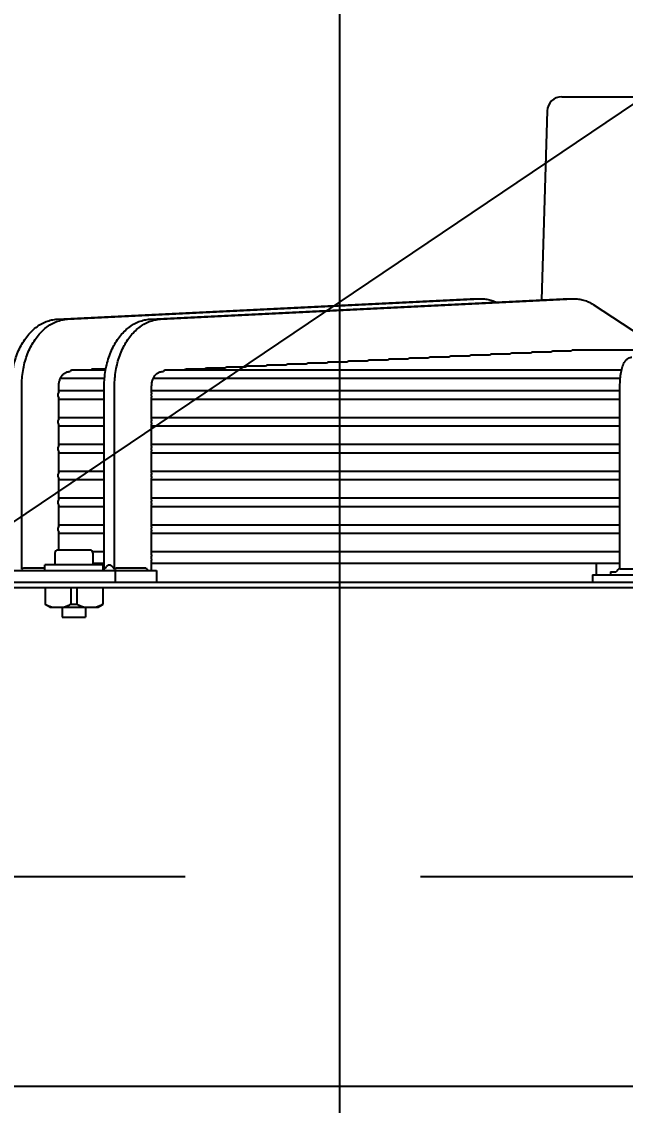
# Model space of a CAD drawing. Header units: millimetres. Extents: x 17891 to 32328, y 18593 to 29476.
# Drawn here: x 18001.52 to 18009.67, y 18977.07 to 18991.71 of the extents above; entities that cross this region are included whole.
import ezdxf

# ---------------------------------------------------------------- set-up
doc = ezdxf.new("R2010")
doc.units = ezdxf.units.MM
doc.header["$LTSCALE"] = 5
doc.linetypes.add('HIDDEN', pattern=[9.525, 6.35, -3.175])
doc.layers.add('UNIT', color=6, linetype='Continuous')
doc.layers.add('WS-NO-CONTROL', color=3, linetype='Continuous')
doc.styles.add('SUBMITTAL', font='romans.shx', dxfattribs={"width": 0.75})
doc.dimstyles.new('SUBMITTAL', dxfattribs={"dimtxt": 0.09375, "dimasz": 0.09375, "dimexe": 0.03125, "dimexo": 0.0625, "dimgap": 0.0625, "dimtad": 0, "dimdec": 4, "dimzin": 4, "dimdsep": 46, "dimlunit": 4, "dimtxsty": 'SUBMITTAL', "dimcen": 0.09375, "dimclre": 6, "dimadec": 0, "dimazin": 0, "dimtfac": 1, "dimtdec": 0, "dimtofl": 0, "dimtmove": 0, "dimatfit": 3, "dimfxl": 0, "dimfrac": 2, "dimtolj": 1, "dimtzin": 4, "dimarcsym": 0})

# ---------------------------------------------------------------- blocks, each defined once
blk = doc.blocks.new('*D72')
at = {"layer": 'WS-NO-CONTROL', "color": 6, "lineweight": -2}
for p, q in [((17947.667, 18976.129), (17947.667, 19017.259)), ((18005.818, 18975.861), (18005.818, 19017.259))]:
    blk.add_line(p, q, dxfattribs=at)
at = {"layer": 'WS-NO-CONTROL', "color": 3, "lineweight": -2}
for p, q in [((17947.667, 19014.442), (17942.738, 19014.442)), ((18000.888, 19014.442), (17952.596, 19014.442))]:
    blk.add_line(p, q, dxfattribs=at)
at = {"layer": 'WS-NO-CONTROL', "color": 3}
for points in [[(17952.596, 19015.263), (17952.596, 19013.62), (17947.667, 19014.442)], [(18000.888, 19015.263), (18000.888, 19013.62), (18005.818, 19014.442)]]:
    blk.add_solid(points, dxfattribs=at)
at = {"layer": 'WS-NO-CONTROL', "color": 3, "insert": (17923.988, 19014.442), "char_height": 4.9294, "attachment_point": 5, "style": 'SUBMITTAL'}
blk.add_mtext('\\A1;4\'-10 1/8"', dxfattribs=at)

msp = doc.modelspace()

# ---------------------------------------------------------------- linework, layer by layer
at = {"layer": 'UNIT'}
for p, q in [((18008.8122, 18990.6942), (18018.8915, 18990.6942)), ((18008.6154, 18990.5034), (18008.5375, 18987.9508)), ((18002.0036, 18987.6907), (18007.5784, 18987.9653)), ((18002.1428, 18987.6907), (18007.7176, 18987.9653)), ((18003.2564, 18987.6907), (18008.8312, 18987.9653)), ((18003.3956, 18987.6907), (18008.9704, 18987.9653)), ((18007.5988, 18987.9657), (18007.738, 18987.9657)), ((18008.8515, 18987.9657), (18008.9907, 18987.9657)), ((18009.2369, 18987.8889), (18010.1738, 18987.2749)), ((18008.1146, 18987.2196), (18007.8648, 18987.2196)), ((18008.3902, 18987.2331), (18008.1403, 18987.2331)), ((18008.6659, 18987.2466), (18008.4159, 18987.2466)), ((18008.9409, 18987.2601), (18008.6917, 18987.2601)), ((18010.4732, 18987.2749), (18008.9676, 18987.2749)), ((18005.0893, 18987.0712), (18004.8403, 18987.0712)), ((18005.364, 18987.0847), (18005.1149, 18987.0847)), ((18005.6388, 18987.0982), (18005.3896, 18987.0982)), ((18005.9136, 18987.1117), (18005.6644, 18987.1117)), ((18006.1884, 18987.1252), (18005.9392, 18987.1252)), ((18006.4633, 18987.1387), (18006.2141, 18987.1387)), ((18006.7383, 18987.1522), (18006.489, 18987.1522)), ((18007.0134, 18987.1657), (18006.764, 18987.1657)), ((18007.2885, 18987.1792), (18007.039, 18987.1792)), ((18007.5638, 18987.1926), (18007.3142, 18987.1926)), ((18007.8391, 18987.2061), (18007.5894, 18987.2061)), ((18002.1603, 18986.9824), (18002.1766, 18986.9832)), ((18002.6571, 18987.0037), (18002.2069, 18987.0037)), ((18002.6595, 18987.0172), (18002.4812, 18987.0172)), ((18003.413, 18986.9824), (18003.4374, 18986.9836)), ((18009.6198, 18987.0037), (18003.4675, 18987.0037)), ((18003.9909, 18987.0172), (18003.742, 18987.0172)), ((18004.2655, 18987.0307), (18004.0165, 18987.0307)), ((18004.5401, 18987.0442), (18004.2911, 18987.0442)), ((18004.8147, 18987.0577), (18004.5657, 18987.0577)), ((18001.5246, 18984.3128), (18001.5246, 18986.7856)), ((18002.0257, 18986.7089), (18002.0257, 18986.7856)), ((18002.0485, 18986.8935), (18002.6428, 18986.8935)), ((18002.6382, 18984.3163), (18002.6382, 18986.7856)), ((18002.7774, 18984.3128), (18002.7774, 18986.7856)), ((18003.2785, 18986.6965), (18003.2785, 18986.7856)), ((18003.3013, 18986.8935), (18009.6029, 18986.8935)), ((18009.5981, 18984.3163), (18009.5981, 18986.7856)), ((18002.6382, 18986.7218), (18002.0257, 18986.7218)), ((18009.5981, 18986.7218), (18003.2785, 18986.7218)), ((18003.2785, 18986.3343), (18003.2785, 18986.6368)), ((18002.0257, 18986.3467), (18002.0257, 18986.6244)), ((18002.0257, 18986.6115), (18002.6382, 18986.6115)), ((18003.2785, 18986.6115), (18009.5981, 18986.6115)), ((18002.6382, 18986.3596), (18002.0257, 18986.3596)), ((18009.5981, 18986.3596), (18003.2785, 18986.3596)), ((18002.0257, 18985.9845), (18002.0257, 18986.2622)), ((18002.0257, 18986.2493), (18002.6382, 18986.2493)), ((18003.2785, 18985.9721), (18003.2785, 18986.2746)), ((18003.2785, 18986.2493), (18009.5981, 18986.2493)), ((18002.6382, 18985.9974), (18002.0257, 18985.9974)), ((18002.0257, 18985.6223), (18002.0257, 18985.9)), ((18009.5981, 18985.9974), (18003.2785, 18985.9974)), ((18003.2785, 18985.6099), (18003.2785, 18985.9124)), ((18002.0257, 18985.8871), (18002.6382, 18985.8871)), ((18003.2785, 18985.8871), (18009.5981, 18985.8871)), ((18002.6382, 18985.6352), (18002.0257, 18985.6352)), ((18009.5981, 18985.6352), (18003.2785, 18985.6352)), ((18002.0257, 18985.2601), (18002.0257, 18985.5378)), ((18002.0257, 18985.5249), (18002.6382, 18985.5249)), ((18003.2785, 18985.2476), (18003.2785, 18985.5502)), ((18003.2785, 18985.5249), (18009.5981, 18985.5249)), ((18002.6382, 18985.2729), (18002.0257, 18985.2729)), ((18002.0257, 18984.8978), (18002.0257, 18985.1756)), ((18009.5981, 18985.2729), (18003.2785, 18985.2729)), ((18003.2785, 18984.8854), (18003.2785, 18985.188)), ((18002.0257, 18985.1627), (18002.6382, 18985.1627)), ((18003.2785, 18985.1627), (18009.5981, 18985.1627)), ((18002.6382, 18984.9107), (18002.0257, 18984.9107)), ((18009.5981, 18984.9107), (18003.2785, 18984.9107)), ((18002.0257, 18984.5722), (18002.0257, 18984.8134)), ((18002.0257, 18984.8005), (18002.6382, 18984.8005)), ((18003.2785, 18984.5074), (18003.2785, 18984.8258)), ((18003.2785, 18984.8005), (18009.5981, 18984.8005)), ((18001.9732, 18984.5328), (18001.9732, 18984.3753)), ((18002.4457, 18984.5722), (18002.0126, 18984.5722)), ((18002.6382, 18984.5485), (18002.4818, 18984.5485)), ((18002.485, 18984.5328), (18002.485, 18984.3753)), ((18009.5981, 18984.5485), (18003.2785, 18984.5485)), ((18003.2785, 18984.2966), (18003.2785, 18984.4362)), ((18001.1156, 18984.2966), (18003.3427, 18984.2966)), ((18001.8354, 18984.3294), (18001.5664, 18984.3294)), ((18002.6228, 18984.3753), (18001.8354, 18984.3753)), ((18001.8354, 18984.2966), (18001.8354, 18984.3753)), ((18002.485, 18984.395), (18002.6382, 18984.395)), ((18002.6228, 18984.301), (18002.6228, 18984.3753)), ((18002.7859, 18984.2966), (18002.7859, 18984.1391)), ((18003.2035, 18984.3294), (18002.8192, 18984.3294)), ((18003.2785, 18984.395), (18009.5981, 18984.395)), ((18003.3427, 18984.2966), (18003.3427, 18984.1391)), ((18009.2815, 18984.2395), (18009.2815, 18984.395)), ((18009.7949, 18984.3163), (18009.5981, 18984.3163)), ((18009.2259, 18984.2395), (18018.4778, 18984.2395)), ((18009.2259, 18984.2395), (18009.2259, 18984.1391)), ((18009.4695, 18984.2789), (18009.5483, 18984.2789)), ((18009.4695, 18984.2789), (18009.4695, 18984.2395)), ((17996.9818, 18984.1391), (18030.7219, 18984.1391)), ((18030.7219, 18984.0604), (17996.9818, 18984.0604)), ((18001.8394, 18984.0604), (18001.8394, 18983.8382)), ((18002.1874, 18984.0604), (18002.1874, 18983.8382)), ((18002.2709, 18984.0604), (18002.2709, 18983.8382)), ((18002.6189, 18984.0604), (18002.6189, 18983.8382)), ((18001.9024, 18983.8005), (18001.8394, 18983.8369)), ((18001.9024, 18983.8005), (18002.5559, 18983.8005)), ((18002.0717, 18983.8005), (18002.0717, 18983.6666)), ((18002.3866, 18983.8005), (18002.3866, 18983.6666)), ((18002.5559, 18983.8005), (18002.6189, 18983.8369)), ((18002.0717, 18983.6666), (18002.3866, 18983.6666)), ((18031.8046, 18977.3281), (17992.3624, 18977.3281))]:
    msp.add_line(p, q, dxfattribs=at)
for centre, radius, start, end in [((18008.8122, 18990.4974), 0.1969, 90, 178.25151), ((18002.0126, 18984.5328), 0.0394, 90, 180), ((18002.4457, 18984.5328), 0.0394, 0, 90), ((18009.7353, 18984.1437), 0.2307, 126.49726, 144.15266)]:
    msp.add_arc(centre, radius, start, end, dxfattribs=at)
for centre, major_axis, ratio, start_param, end_param in [((18007.8648, 18987.1645), (0, -0.0551), 0.7109269, 3.1415422, 3.8564474), ((18008.1403, 18987.178), (0, -0.0551), 0.7112612, 3.1415352, 3.8564398), ((18008.4159, 18987.1915), (0, -0.0551), 0.7116416, 3.1415269, 3.8564308), ((18008.6917, 18987.205), (0, -0.0551), 0.712077, 3.141517, 3.8564199), ((18008.9676, 18987.2198), (0, -0.0551), 0.71258, 3.1415074, 3.8909101), ((18004.8403, 18987.0161), (0, -0.0551), 0.7089205, 3.1415765, 3.8564847), ((18005.1149, 18987.0296), (0, -0.0551), 0.7090275, 3.141575, 3.8564831), ((18005.3896, 18987.0431), (0, -0.0551), 0.7091442, 3.1415734, 3.8564813), ((18005.6644, 18987.0566), (0, -0.0551), 0.7092719, 3.1415715, 3.8564792), ((18005.9392, 18987.07), (0, -0.0551), 0.7094121, 3.1415694, 3.8564769), ((18006.2141, 18987.0835), (0, -0.0551), 0.7095663, 3.1415669, 3.8564743), ((18006.489, 18987.097), (0, -0.0551), 0.7097366, 3.1415642, 3.8564713), ((18006.764, 18987.1105), (0, -0.0551), 0.7099252, 3.141561, 3.8564678), ((18007.039, 18987.124), (0, -0.0551), 0.7101349, 3.1415573, 3.8564638), ((18007.3142, 18987.1375), (0, -0.0551), 0.710369, 3.141553, 3.8564592), ((18007.5894, 18987.151), (0, -0.0551), 0.7106314, 3.1415481, 3.8564538), ((18002.2069, 18986.9486), (0, -0.0551), 0.7079972, 3.1415858, 4.0326206), ((18002.4812, 18986.9621), (0, -0.0551), 0.7080429, 3.1415852, 3.8564942), ((18003.4675, 18986.9486), (0, -0.0551), 0.7084995, 3.1415818, 4.0233013), ((18003.742, 18986.9621), (0, -0.0551), 0.708571, 3.141581, 3.8564896), ((18004.0165, 18986.9756), (0, -0.0551), 0.7086482, 3.14158, 3.8564885), ((18004.2911, 18986.9891), (0, -0.0551), 0.7087318, 3.141579, 3.8564874), ((18004.5657, 18987.0026), (0, -0.0551), 0.7088222, 3.1415778, 3.8564861), ((18002.0508, 18986.6666), (0, -0.0551), 0.7079678, 3.8398095, 4.712382), ((18002.0508, 18986.6666), (0, -0.0551), 0.7079678, 4.7123959, 5.5849684), ((18002.0508, 18986.3044), (0, -0.0551), 0.7079678, 3.8398095, 4.712382), ((18002.0508, 18986.3044), (0, -0.0551), 0.7079678, 4.7123959, 5.5849684), ((18002.0508, 18985.9422), (0, -0.0551), 0.7079678, 3.8398095, 4.712382), ((18002.0508, 18985.9422), (0, -0.0551), 0.7079678, 4.7123959, 5.5849684), ((18002.0508, 18985.58), (0, -0.0551), 0.7079678, 3.8398095, 4.712382), ((18002.0508, 18985.58), (0, -0.0551), 0.7079678, 4.7123959, 5.5849684), ((18002.0508, 18985.2178), (0, -0.0551), 0.7079678, 3.8398095, 4.712382), ((18002.0508, 18985.2178), (0, -0.0551), 0.7079678, 4.7123959, 5.5849684), ((18002.0508, 18984.8556), (0, -0.0551), 0.7079678, 3.8398095, 4.712382), ((18002.0508, 18984.8556), (0, -0.0551), 0.7079678, 4.7123959, 5.5849684), ((18004.1995, 18985.7052), (0, -1.969), 0.7071068, 5.4860047, 5.5095695)]:
    msp.add_ellipse(centre, major_axis=major_axis, ratio=ratio, start_param=start_param, end_param=end_param, dxfattribs=at)
for points in [[(18007.5805, 18987.9653), (18007.5866, 18987.9656), (18007.5927, 18987.9657), (18007.5988, 18987.9657)], [(18008.8332, 18987.9653), (18008.8393, 18987.9656), (18008.8454, 18987.9657), (18008.8515, 18987.9657)], [(18002.6183, 18984.2966), (18002.6345, 18984.3124), (18002.6504, 18984.3285), (18002.666, 18984.3448)], [(18001.9307, 18983.8005), (18001.9274, 18983.8015), (18001.921, 18983.8034), (18001.9112, 18983.8067), (18001.9015, 18983.8103), (18001.8916, 18983.8141), (18001.8816, 18983.8182), (18001.8714, 18983.8227), (18001.861, 18983.8275), (18001.8504, 18983.8326), (18001.8431, 18983.8363), (18001.8394, 18983.8382)], [(18002.1874, 18983.8382), (18002.1836, 18983.8362), (18002.1763, 18983.8325), (18002.1655, 18983.8274), (18002.1551, 18983.8226), (18002.1449, 18983.8181), (18002.1349, 18983.814), (18002.125, 18983.8102), (18002.1153, 18983.8066), (18002.1057, 18983.8034), (18002.0993, 18983.8014), (18002.0961, 18983.8005)], [(18002.2709, 18983.8382), (18002.2663, 18983.8379), (18002.257, 18983.8374), (18002.2431, 18983.837), (18002.2291, 18983.8368), (18002.2152, 18983.837), (18002.2013, 18983.8374), (18002.192, 18983.8379), (18002.1874, 18983.8382)], [(18002.3622, 18983.8005), (18002.3589, 18983.8015), (18002.3525, 18983.8034), (18002.3427, 18983.8067), (18002.333, 18983.8103), (18002.3231, 18983.8141), (18002.3131, 18983.8182), (18002.3029, 18983.8227), (18002.2925, 18983.8275), (18002.2819, 18983.8326), (18002.2746, 18983.8363), (18002.2709, 18983.8382)], [(18002.6189, 18983.8382), (18002.6151, 18983.8362), (18002.6078, 18983.8325), (18002.597, 18983.8274), (18002.5866, 18983.8226), (18002.5764, 18983.8181), (18002.5664, 18983.814), (18002.5565, 18983.8102), (18002.5468, 18983.8066), (18002.5372, 18983.8034), (18002.5308, 18983.8014), (18002.5276, 18983.8005)]]:
    msp.add_open_spline(points, degree=3, dxfattribs=at)
for points, knots in [([(18007.7176, 18987.9652), (18007.7405, 18987.9663), (18007.7635, 18987.9656), (18007.7863, 18987.9629), (18007.8092, 18987.9602), (18007.8318, 18987.9557), (18007.8542, 18987.9493), (18007.8766, 18987.9428), (18007.8987, 18987.9346), (18007.9205, 18987.9245), (18007.9231, 18987.9233), (18007.9256, 18987.9221), (18007.9282, 18987.9208)], [0, 0, 0, 0, 0.25037629, 0.25037629, 0.25037629, 0.50056405, 0.50056405, 0.50056405, 0.75075182, 0.75075182, 0.75075182, 0.78029111, 0.78029111, 0.78029111, 0.78029111]), ([(18008.9704, 18987.9652), (18008.9932, 18987.9663), (18009.0163, 18987.9656), (18009.0391, 18987.9629), (18009.0619, 18987.9602), (18009.0846, 18987.9557), (18009.107, 18987.9493), (18009.1293, 18987.9428), (18009.1515, 18987.9346), (18009.1732, 18987.9245), (18009.1949, 18987.9144), (18009.2162, 18987.9025), (18009.2369, 18987.889)], [0, 0, 0, 0, 0.2503763, 0.2503763, 0.2503763, 0.5005641, 0.5005641, 0.5005641, 0.7507518, 0.7507518, 0.7507518, 1, 1, 1, 1]), ([(18001.3855, 18986.7856), (18001.3855, 18986.8212), (18001.387, 18986.8571), (18001.3899, 18986.8925), (18001.3929, 18986.9279), (18001.3973, 18986.9629), (18001.4032, 18986.9976), (18001.4092, 18987.0322), (18001.4166, 18987.0666), (18001.4253, 18987.1001), (18001.4341, 18987.1335), (18001.4442, 18987.166), (18001.4556, 18987.1978), (18001.4671, 18987.2295), (18001.48, 18987.2605), (18001.4941, 18987.2901), (18001.5081, 18987.3198), (18001.5233, 18987.348), (18001.5397, 18987.3751), (18001.5562, 18987.4022), (18001.5738, 18987.428), (18001.5924, 18987.4522), (18001.611, 18987.4763), (18001.6304, 18987.4988), (18001.6509, 18987.5196), (18001.6713, 18987.5405), (18001.6927, 18987.5598), (18001.7148, 18987.5771), (18001.7368, 18987.5944), (18001.7595, 18987.6098), (18001.7828, 18987.6234), (18001.8061, 18987.6369), (18001.8302, 18987.6485), (18001.8545, 18987.6581), (18001.8788, 18987.6676), (18001.9033, 18987.6751), (18001.9282, 18987.6805), (18001.9532, 18987.686), (18001.9785, 18987.6894), (18002.0036, 18987.6906)], [0, 0, 0, 0, 0.076921, 0.076921, 0.076921, 0.1538421, 0.1538421, 0.1538421, 0.2307631, 0.2307631, 0.2307631, 0.3076842, 0.3076842, 0.3076842, 0.3846052, 0.3846052, 0.3846052, 0.4615263, 0.4615263, 0.4615263, 0.5384473, 0.5384473, 0.5384473, 0.6153684, 0.6153684, 0.6153684, 0.6922894, 0.6922894, 0.6922894, 0.7692105, 0.7692105, 0.7692105, 0.8461315, 0.8461315, 0.8461315, 0.9230526, 0.9230526, 0.9230526, 1, 1, 1, 1]), ([(18001.5246, 18986.7856), (18001.5246, 18986.8212), (18001.5262, 18986.8571), (18001.5291, 18986.8925), (18001.5321, 18986.9279), (18001.5365, 18986.9629), (18001.5424, 18986.9976), (18001.5483, 18987.0322), (18001.5558, 18987.0666), (18001.5645, 18987.1001), (18001.5733, 18987.1335), (18001.5833, 18987.166), (18001.5948, 18987.1978), (18001.6063, 18987.2295), (18001.6192, 18987.2605), (18001.6333, 18987.2901), (18001.6473, 18987.3198), (18001.6625, 18987.348), (18001.6789, 18987.3751), (18001.6954, 18987.4022), (18001.713, 18987.428), (18001.7316, 18987.4522), (18001.7501, 18987.4763), (18001.7696, 18987.4988), (18001.79, 18987.5196), (18001.8105, 18987.5405), (18001.8319, 18987.5598), (18001.854, 18987.5771), (18001.876, 18987.5944), (18001.8987, 18987.6098), (18001.922, 18987.6234), (18001.9453, 18987.6369), (18001.9694, 18987.6485), (18001.9937, 18987.6581), (18002.0179, 18987.6676), (18002.0425, 18987.6751), (18002.0674, 18987.6805), (18002.0924, 18987.686), (18002.1177, 18987.6894), (18002.1428, 18987.6906)], [0, 0, 0, 0, 0.076921, 0.076921, 0.076921, 0.1538421, 0.1538421, 0.1538421, 0.2307631, 0.2307631, 0.2307631, 0.3076842, 0.3076842, 0.3076842, 0.3846052, 0.3846052, 0.3846052, 0.4615263, 0.4615263, 0.4615263, 0.5384473, 0.5384473, 0.5384473, 0.6153684, 0.6153684, 0.6153684, 0.6922894, 0.6922894, 0.6922894, 0.7692105, 0.7692105, 0.7692105, 0.8461315, 0.8461315, 0.8461315, 0.9230526, 0.9230526, 0.9230526, 1, 1, 1, 1]), ([(18002.6382, 18986.7856), (18002.6382, 18986.8212), (18002.6397, 18986.8571), (18002.6427, 18986.8925), (18002.6456, 18986.9279), (18002.6501, 18986.9629), (18002.656, 18986.9976), (18002.6619, 18987.0322), (18002.6693, 18987.0666), (18002.6781, 18987.1001), (18002.6868, 18987.1335), (18002.6969, 18987.166), (18002.7084, 18987.1978), (18002.7199, 18987.2295), (18002.7328, 18987.2605), (18002.7468, 18987.2901), (18002.7609, 18987.3198), (18002.7761, 18987.348), (18002.7925, 18987.3751), (18002.8089, 18987.4022), (18002.8266, 18987.428), (18002.8451, 18987.4522), (18002.8637, 18987.4763), (18002.8832, 18987.4988), (18002.9036, 18987.5196), (18002.9241, 18987.5405), (18002.9455, 18987.5598), (18002.9675, 18987.5771), (18002.9896, 18987.5944), (18003.0122, 18987.6098), (18003.0355, 18987.6234), (18003.0589, 18987.6369), (18003.0829, 18987.6485), (18003.1072, 18987.6581), (18003.1315, 18987.6676), (18003.156, 18987.6751), (18003.181, 18987.6805), (18003.2059, 18987.686), (18003.2312, 18987.6894), (18003.2564, 18987.6906)], [0, 0, 0, 0, 0.076921, 0.076921, 0.076921, 0.1538421, 0.1538421, 0.1538421, 0.2307631, 0.2307631, 0.2307631, 0.3076842, 0.3076842, 0.3076842, 0.3846052, 0.3846052, 0.3846052, 0.4615263, 0.4615263, 0.4615263, 0.5384473, 0.5384473, 0.5384473, 0.6153684, 0.6153684, 0.6153684, 0.6922894, 0.6922894, 0.6922894, 0.7692105, 0.7692105, 0.7692105, 0.8461315, 0.8461315, 0.8461315, 0.9230526, 0.9230526, 0.9230526, 1, 1, 1, 1]), ([(18002.7774, 18986.7856), (18002.7774, 18986.8212), (18002.7789, 18986.8571), (18002.7819, 18986.8925), (18002.7848, 18986.9279), (18002.7893, 18986.9629), (18002.7952, 18986.9976), (18002.8011, 18987.0322), (18002.8085, 18987.0666), (18002.8172, 18987.1001), (18002.826, 18987.1335), (18002.8361, 18987.166), (18002.8476, 18987.1978), (18002.8591, 18987.2295), (18002.872, 18987.2605), (18002.886, 18987.2901), (18002.9001, 18987.3198), (18002.9153, 18987.348), (18002.9317, 18987.3751), (18002.9481, 18987.4022), (18002.9658, 18987.428), (18002.9843, 18987.4522), (18003.0029, 18987.4763), (18003.0223, 18987.4988), (18003.0428, 18987.5196), (18003.0632, 18987.5405), (18003.0847, 18987.5598), (18003.1067, 18987.5771), (18003.1288, 18987.5944), (18003.1514, 18987.6098), (18003.1747, 18987.6234), (18003.1981, 18987.6369), (18003.2221, 18987.6485), (18003.2464, 18987.6581), (18003.2707, 18987.6676), (18003.2952, 18987.6751), (18003.3202, 18987.6805), (18003.3451, 18987.686), (18003.3704, 18987.6894), (18003.3956, 18987.6906)], [0, 0, 0, 0, 0.076921, 0.076921, 0.076921, 0.1538421, 0.1538421, 0.1538421, 0.2307631, 0.2307631, 0.2307631, 0.3076842, 0.3076842, 0.3076842, 0.3846052, 0.3846052, 0.3846052, 0.4615263, 0.4615263, 0.4615263, 0.5384473, 0.5384473, 0.5384473, 0.6153684, 0.6153684, 0.6153684, 0.6922894, 0.6922894, 0.6922894, 0.7692105, 0.7692105, 0.7692105, 0.8461315, 0.8461315, 0.8461315, 0.9230526, 0.9230526, 0.9230526, 1, 1, 1, 1]), ([(18009.5981, 18986.7856), (18009.5981, 18986.8185), (18009.5994, 18986.8513), (18009.6046, 18986.9146), (18009.6085, 18986.9451), (18009.6188, 18987.0019), (18009.6253, 18987.0283), (18009.6418, 18987.0769), (18009.6514, 18987.0993), (18009.6752, 18987.132), (18009.6843, 18987.1425), (18009.7103, 18987.1629), (18009.7285, 18987.173), (18009.7527, 18987.1776), (18009.7549, 18987.178), (18009.7571, 18987.1783)], [1.5707963, 1.5707963, 1.5707963, 1.5707963, 1.8779743, 1.8779743, 2.1851522, 2.1851522, 2.4923302, 2.4923302, 2.7995081, 2.7995081, 2.9409737, 2.9409737, 3.0918576, 3.0918576, 3.1066861, 3.1066861, 3.1066861, 3.1066861]), ([(18002.0257, 18986.7856), (18002.0257, 18986.7934), (18002.0261, 18986.8011), (18002.0267, 18986.8088), (18002.0274, 18986.8165), (18002.0283, 18986.8242), (18002.0296, 18986.8317), (18002.0309, 18986.8392), (18002.0325, 18986.8466), (18002.0344, 18986.8539), (18002.0363, 18986.8612), (18002.0385, 18986.8683), (18002.041, 18986.8752), (18002.0435, 18986.8821), (18002.0463, 18986.8888), (18002.0493, 18986.8952), (18002.0524, 18986.9016), (18002.0557, 18986.9078), (18002.0593, 18986.9137), (18002.0629, 18986.9196), (18002.0667, 18986.9252), (18002.0707, 18986.9304), (18002.0747, 18986.9357), (18002.079, 18986.9406), (18002.0835, 18986.9452), (18002.0879, 18986.9497), (18002.0925, 18986.9539), (18002.0973, 18986.9576), (18002.1021, 18986.9614), (18002.1071, 18986.9648), (18002.1122, 18986.9677), (18002.1173, 18986.9707), (18002.1225, 18986.9732), (18002.1278, 18986.9753), (18002.133, 18986.9773), (18002.1384, 18986.979), (18002.1439, 18986.9802), (18002.1493, 18986.9814), (18002.1547, 18986.9821), (18002.1603, 18986.9824)], [0, 0, 0, 0, 0.076921, 0.076921, 0.076921, 0.153842, 0.153842, 0.153842, 0.230763, 0.230763, 0.230763, 0.307684, 0.307684, 0.307684, 0.384605, 0.384605, 0.384605, 0.461526, 0.461526, 0.461526, 0.538447, 0.538447, 0.538447, 0.615368, 0.615368, 0.615368, 0.692289, 0.692289, 0.692289, 0.7692101, 0.7692101, 0.7692101, 0.8461311, 0.8461311, 0.8461311, 0.9230521, 0.9230521, 0.9230521, 1, 1, 1, 1]), ([(18003.2785, 18986.7856), (18003.2785, 18986.7934), (18003.2788, 18986.8011), (18003.2795, 18986.8088), (18003.2801, 18986.8165), (18003.2811, 18986.8242), (18003.2824, 18986.8317), (18003.2836, 18986.8392), (18003.2852, 18986.8466), (18003.2871, 18986.8539), (18003.289, 18986.8612), (18003.2913, 18986.8683), (18003.2938, 18986.8752), (18003.2963, 18986.8821), (18003.299, 18986.8888), (18003.3021, 18986.8952), (18003.3051, 18986.9016), (18003.3085, 18986.9078), (18003.312, 18986.9137), (18003.3156, 18986.9196), (18003.3194, 18986.9252), (18003.3235, 18986.9304), (18003.3275, 18986.9357), (18003.3318, 18986.9406), (18003.3362, 18986.9452), (18003.3407, 18986.9497), (18003.3453, 18986.9539), (18003.3501, 18986.9576), (18003.3549, 18986.9614), (18003.3599, 18986.9648), (18003.3649, 18986.9677), (18003.37, 18986.9707), (18003.3752, 18986.9732), (18003.3805, 18986.9753), (18003.3858, 18986.9773), (18003.3912, 18986.979), (18003.3966, 18986.9802), (18003.402, 18986.9814), (18003.4075, 18986.9821), (18003.413, 18986.9824)], [0, 0, 0, 0, 0.076921, 0.076921, 0.076921, 0.153842, 0.153842, 0.153842, 0.230763, 0.230763, 0.230763, 0.307684, 0.307684, 0.307684, 0.384605, 0.384605, 0.384605, 0.461526, 0.461526, 0.461526, 0.538447, 0.538447, 0.538447, 0.615368, 0.615368, 0.615368, 0.692289, 0.692289, 0.692289, 0.7692101, 0.7692101, 0.7692101, 0.8461311, 0.8461311, 0.8461311, 0.9230521, 0.9230521, 0.9230521, 1, 1, 1, 1]), ([(18003.2785, 18986.6965), (18003.2772, 18986.6936), (18003.2761, 18986.6906), (18003.2734, 18986.6814), (18003.2723, 18986.6734), (18003.2723, 18986.6666)], [0.754611842, 0.754611842, 0.754611842, 0.754611842, 0.778331745, 0.778331745, 0.830133896, 0.830133896, 0.830133896, 0.830133896]), ([(18003.2723, 18986.6666), (18003.2723, 18986.6599), (18003.2734, 18986.6519), (18003.2761, 18986.6427), (18003.2772, 18986.6397), (18003.2785, 18986.6368)], [0, 0, 0, 0, 0.051802151, 0.051802151, 0.075522054, 0.075522054, 0.075522054, 0.075522054]), ([(18003.2785, 18986.3343), (18003.2772, 18986.3314), (18003.2761, 18986.3284), (18003.2734, 18986.3192), (18003.2723, 18986.3112), (18003.2723, 18986.3044)], [0.754611842, 0.754611842, 0.754611842, 0.754611842, 0.778331745, 0.778331745, 0.830133896, 0.830133896, 0.830133896, 0.830133896]), ([(18003.2723, 18986.3044), (18003.2723, 18986.2976), (18003.2734, 18986.2896), (18003.2761, 18986.2805), (18003.2772, 18986.2775), (18003.2785, 18986.2746)], [0, 0, 0, 0, 0.051802151, 0.051802151, 0.075522054, 0.075522054, 0.075522054, 0.075522054]), ([(18003.2785, 18985.9721), (18003.2772, 18985.9692), (18003.2761, 18985.9662), (18003.2734, 18985.957), (18003.2723, 18985.949), (18003.2723, 18985.9422)], [-0.075522054, -0.075522054, -0.075522054, -0.075522054, -0.051802151, -0.051802151, 0, 0, 0, 0]), ([(18003.2723, 18985.9422), (18003.2723, 18985.9354), (18003.2734, 18985.9274), (18003.2761, 18985.9183), (18003.2772, 18985.9153), (18003.2785, 18985.9124)], [-0.830133896, -0.830133896, -0.830133896, -0.830133896, -0.778331745, -0.778331745, -0.754611842, -0.754611842, -0.754611842, -0.754611842]), ([(18003.2785, 18985.6099), (18003.2772, 18985.607), (18003.2761, 18985.604), (18003.2734, 18985.5948), (18003.2723, 18985.5868), (18003.2723, 18985.58)], [-0.075522054, -0.075522054, -0.075522054, -0.075522054, -0.051802151, -0.051802151, 0, 0, 0, 0]), ([(18003.2723, 18985.58), (18003.2723, 18985.5732), (18003.2734, 18985.5652), (18003.2761, 18985.5561), (18003.2772, 18985.5531), (18003.2785, 18985.5502)], [-0.830133897, -0.830133897, -0.830133897, -0.830133897, -0.778331746, -0.778331746, -0.754611843, -0.754611843, -0.754611843, -0.754611843]), ([(18003.2785, 18985.2476), (18003.2772, 18985.2448), (18003.2761, 18985.2418), (18003.2734, 18985.2326), (18003.2723, 18985.2246), (18003.2723, 18985.2178)], [-0.075522054, -0.075522054, -0.075522054, -0.075522054, -0.051802151, -0.051802151, 0, 0, 0, 0]), ([(18003.2723, 18985.2178), (18003.2723, 18985.211), (18003.2734, 18985.203), (18003.2761, 18985.1939), (18003.2772, 18985.1909), (18003.2785, 18985.188)], [-0.830133897, -0.830133897, -0.830133897, -0.830133897, -0.77830675, -0.77830675, -0.754610412, -0.754610412, -0.754610412, -0.754610412]), ([(18003.2785, 18984.8854), (18003.2772, 18984.8826), (18003.2761, 18984.8796), (18003.2734, 18984.8704), (18003.2723, 18984.8624), (18003.2723, 18984.8556)], [-0.075522054, -0.075522054, -0.075522054, -0.075522054, -0.051802151, -0.051802151, 0, 0, 0, 0]), ([(18003.2723, 18984.8556), (18003.2723, 18984.8488), (18003.2734, 18984.8408), (18003.2761, 18984.8317), (18003.2772, 18984.8287), (18003.2785, 18984.8258)], [0, 0, 0, 0, 0.051802151, 0.051802151, 0.075522054, 0.075522054, 0.075522054, 0.075522054]), ([(18003.2785, 18984.5074), (18003.2777, 18984.5053), (18003.277, 18984.5032), (18003.2739, 18984.4924), (18003.2723, 18984.4812), (18003.2723, 18984.4718)], [1.067161101, 1.067161101, 1.067161101, 1.067161101, 1.084108004, 1.084108004, 1.156260963, 1.156260963, 1.156260963, 1.156260963]), ([(18003.2723, 18984.4718), (18003.2723, 18984.4623), (18003.2739, 18984.4512), (18003.277, 18984.4404), (18003.2777, 18984.4382), (18003.2785, 18984.4362)], [-1.156260963, -1.156260963, -1.156260963, -1.156260963, -1.084108004, -1.084108004, -1.067161101, -1.067161101, -1.067161101, -1.067161101]), ([(18001.5664, 18984.3294), (18001.5652, 18984.3294), (18001.564, 18984.3293), (18001.5628, 18984.3292), (18001.5616, 18984.3292), (18001.5604, 18984.329), (18001.5593, 18984.3288), (18001.5581, 18984.3287), (18001.5569, 18984.3285), (18001.5557, 18984.3282), (18001.5556, 18984.3282), (18001.5555, 18984.3281), (18001.5554, 18984.3281), (18001.5543, 18984.3279), (18001.5532, 18984.3276), (18001.552, 18984.3273), (18001.5508, 18984.3269), (18001.5496, 18984.3265), (18001.5484, 18984.3261), (18001.5472, 18984.3256), (18001.5459, 18984.3251), (18001.5447, 18984.3246), (18001.5444, 18984.3245), (18001.5441, 18984.3243), (18001.5438, 18984.3242), (18001.5428, 18984.3238), (18001.5419, 18984.3233), (18001.5409, 18984.3229), (18001.5396, 18984.3222), (18001.5383, 18984.3216), (18001.537, 18984.3208), (18001.5357, 18984.3201), (18001.5344, 18984.3193), (18001.5331, 18984.3185), (18001.5324, 18984.3181), (18001.5317, 18984.3176), (18001.5309, 18984.3172), (18001.5303, 18984.3167), (18001.5296, 18984.3163), (18001.5289, 18984.3158), (18001.5275, 18984.3149), (18001.5261, 18984.3139), (18001.5246, 18984.3128)], [0, 0, 0, 0, 0.0909091, 0.0909091, 0.0909091, 0.1818182, 0.1818182, 0.1818182, 0.2727273, 0.2727273, 0.2727273, 0.2796798, 0.2796798, 0.2796798, 0.3636364, 0.3636364, 0.3636364, 0.4545455, 0.4545455, 0.4545455, 0.5454545, 0.5454545, 0.5454545, 0.5668519, 0.5668519, 0.5668519, 0.6363636, 0.6363636, 0.6363636, 0.7272727, 0.7272727, 0.7272727, 0.8181818, 0.8181818, 0.8181818, 0.8653178, 0.8653178, 0.8653178, 0.9090909, 0.9090909, 0.9090909, 1, 1, 1, 1]), ([(18002.7774, 18984.3128), (18002.7628, 18984.3305), (18002.7508, 18984.3443), (18002.7343, 18984.3594), (18002.7287, 18984.3638), (18002.7203, 18984.3682), (18002.7174, 18984.3694), (18002.7122, 18984.3706), (18002.71, 18984.3709), (18002.7056, 18984.3709), (18002.7034, 18984.3706), (18002.6982, 18984.3694), (18002.6953, 18984.3682), (18002.6869, 18984.3638), (18002.6813, 18984.3594), (18002.6723, 18984.3512), (18002.6693, 18984.3482), (18002.666, 18984.3448)], [-0.853538, -0.853538, -0.853538, -0.853538, -0.64697322, -0.64697322, -0.53019502, -0.53019502, -0.4705504, -0.4705504, -0.42676965, -0.42676965, -0.38298892, -0.38298892, -0.32334436, -0.32334436, -0.20656641, -0.20656641, -0.14841074, -0.14841074, -0.14841074, -0.14841074]), ([(18002.8192, 18984.3294), (18002.818, 18984.3294), (18002.8168, 18984.3293), (18002.8156, 18984.3292), (18002.8144, 18984.3292), (18002.8132, 18984.329), (18002.812, 18984.3288), (18002.8108, 18984.3287), (18002.8096, 18984.3285), (18002.8084, 18984.3282), (18002.8083, 18984.3282), (18002.8082, 18984.3281), (18002.8081, 18984.3281), (18002.807, 18984.3279), (18002.8059, 18984.3276), (18002.8048, 18984.3273), (18002.8036, 18984.3269), (18002.8024, 18984.3265), (18002.8011, 18984.3261), (18002.7999, 18984.3256), (18002.7987, 18984.3251), (18002.7974, 18984.3246), (18002.7971, 18984.3245), (18002.7968, 18984.3243), (18002.7965, 18984.3242), (18002.7956, 18984.3238), (18002.7946, 18984.3233), (18002.7936, 18984.3229), (18002.7924, 18984.3222), (18002.7911, 18984.3216), (18002.7898, 18984.3208), (18002.7885, 18984.3201), (18002.7872, 18984.3193), (18002.7858, 18984.3185), (18002.7851, 18984.3181), (18002.7844, 18984.3176), (18002.7837, 18984.3172), (18002.783, 18984.3167), (18002.7824, 18984.3163), (18002.7817, 18984.3158), (18002.7803, 18984.3149), (18002.7789, 18984.3139), (18002.7774, 18984.3128)], [0, 0, 0, 0, 0.0909091, 0.0909091, 0.0909091, 0.1818182, 0.1818182, 0.1818182, 0.2727273, 0.2727273, 0.2727273, 0.2797096, 0.2797096, 0.2797096, 0.3636364, 0.3636364, 0.3636364, 0.4545455, 0.4545455, 0.4545455, 0.5454545, 0.5454545, 0.5454545, 0.5668899, 0.5668899, 0.5668899, 0.6363636, 0.6363636, 0.6363636, 0.7272727, 0.7272727, 0.7272727, 0.8181818, 0.8181818, 0.8181818, 0.8653352, 0.8653352, 0.8653352, 0.9090909, 0.9090909, 0.9090909, 1, 1, 1, 1]), ([(18001.8394, 18983.8382), (18001.8394, 18983.8379), (18001.8394, 18983.8374), (18001.8394, 18983.837), (18001.8394, 18983.8369), (18001.8394, 18983.8369)], [0, 0, 0, 0, 0.16666667, 0.33333333, 0.5, 0.5, 0.5, 0.5])]:
    msp.add_open_spline(points, degree=3, knots=knots, dxfattribs=at)
at = {"layer": 'WS-NO-CONTROL', "linetype": 'HIDDEN', "ltscale": 0.2}
msp.add_lwpolyline([(17978.3323, 18980.1644), (18010.7887, 18980.1644), (18010.7887, 18969.3591), (17978.3323, 18969.3591), (17978.3323, 18980.1644)], dxfattribs=at)

# ---------------------------------------------------------------- dimensions: what is measured, and where the dimension line sits
at = {"layer": 'WS-NO-CONTROL', "color": 3}
dim = msp.add_linear_dim(base=(17947.6671, 19014.4417), p1=(18005.8178, 18973.0438), p2=(17947.6671, 18973.3122), dimstyle='SUBMITTAL', override={"dimscale": 70.42, "dimtxt": 0.07, "dimasz": 0.07, "dimexe": 0.04, "dimexo": 0.04, "dimgap": 0.03125, "dimdec": 3, "dimzin": 3, "dimclrd": 3, "dimclrt": 3, "dimtdec": 3, "dimtix": 1}, dxfattribs=at)
dim.commit()
dim.dimension.update_dxf_attribs({"geometry": '*D72', "text_midpoint": (17923.9883, 19014.4417), "dimtype": 160})

# ---------------------------------------------------------------- leaders
at = {"layer": 'WS-NO-CONTROL', "annotation_type": 0, "has_hookline": 1, "hookline_direction": 0, "text_width": 57.0471}
msp.add_leader([(17983.7415, 18973.0438), (18045.2538, 19014.5105), (18049.3264, 19014.5105)], dimstyle='SUBMITTAL', override={"dimscale": 58.18, "dimasz": 0.07, "dimgap": 0.03, "dimcen": 4.055284, "dimarcsym": 1}, dxfattribs=at)

doc.saveas('drawing.dxf')
